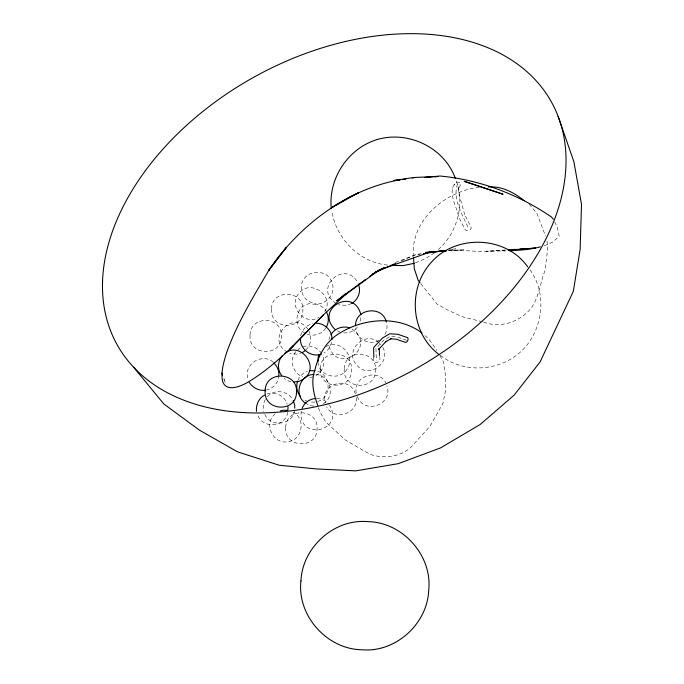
<?xml version="1.0" encoding="UTF-8"?>
<svg xmlns="http://www.w3.org/2000/svg" width="684" height="684" viewBox="0 0 684 684"><rect width="100%" height="100%" fill="white"/><g stroke="black" fill="none" stroke-linecap="round" stroke-linejoin="round"><path stroke-width="0.51" stroke-dasharray="3.42 2.56" d="M356.202 392.984C353.081 376.268 377.961 367.727 385.819 382.809M356.184 397.532C358.51 413.871 334.091 421.31 326.584 406.715M278.807 375.183C278.91 382.194 273.326 388.709 266.478 390.025M301.174 411.041C297.925 441.881 345.676 430.903 329.303 404.885M360.793 317.761L360.058 322.207M454.441 184.047C448.029 194.341 456.938 206.371 458.596 216.743L465.265 229.858C467.086 231.679 471.934 229.952 471.105 227.182L464.658 214.579L464.829 214.99L458.34 191.631L458.605 187.288L458.28 188.416C464 182.876 456.921 179.482 454.142 184.68M300.644 335.81C302.08 329.868 306.765 324.729 312.879 323.583M287.827 412.307C285.45 427.226 262.382 429.253 257.697 414.906M294.582 410.768C292.196 425.679 269.128 427.705 264.452 413.367M328.97 339.615L329.927 336.87M331.808 342.376L328.465 349.285L324.062 352.935M457.613 184.056C451.876 198.54 463.017 215.597 468.677 228.653M452.415 188.357L452.688 187.784M459.922 184.919L460.212 184.295M265.332 399.482C263.289 403.073 262.562 407.587 263.827 411.529M324.789 311.562C334.972 295.881 310.271 278.345 298.882 293.368C287.571 305.936 304.568 326.405 318.958 317.402M297.916 380.364C299.558 376.123 303.115 372.857 307.373 371.335M384.921 334.408C386.964 330.817 387.691 326.302 386.426 322.361M295.847 351.636C288.913 359.784 292.778 373.43 302.867 376.875M325.738 328.046C322.053 334.185 313.999 336.537 307.338 334.365M305.868 349.96C310.818 345.369 312.118 337.597 309.168 331.578M267.427 396.626C274.267 388.726 287.861 390.735 292.863 399.636M357.356 327.285C353.825 331.432 348.173 333.707 342.761 332.723M275.259 413.803C263.118 423.251 272.822 444.626 287.938 441.727C302.473 440.257 306.21 418.283 293.026 412.196M438.35 249.523C457.493 232.628 465.317 203.422 455.698 179.533M297.831 349.635L300.242 347.976M315.914 375.67C323.053 371.771 325.909 362.161 322.284 354.962M323.335 403.628C336.049 396.31 330.278 374.593 315.606 374.558M434.425 252.918L425.2 258.791L415.162 262.93M351.576 303.568L346.172 305.466L338.529 304.773M302.798 352.286L297.395 354.184L289.751 353.491M325.935 346.617C339.102 338.332 355.928 355.449 347.438 368.462C340.82 381.416 319.633 377.004 318.009 362.794M379.09 340.256C369.83 345.822 357.005 339.281 355.492 328.739M317.718 401.44C333.065 397.002 330.714 372.276 314.897 370.754M401.388 260.903L415.077 254.893L421.267 253.55M544.242 245.812L552.339 242.273L559.23 236.339L557.323 227.276L553.843 220.128M395.463 262.476L415.077 254.893L420.284 254.115M302.909 346.771C310.014 344.308 318.103 347.652 321.942 353.979M313.255 376.884L308.766 377.636M267.076 393.967C275.053 391.162 284.895 395.874 287.135 404.116M479.279 187.356C445.66 190.768 410.374 220.308 413.384 256.269M449.456 249.754L455.706 248.822L451.526 249.309M411.614 178.892L413.717 178.695M448.567 250.669L463.906 249.797L449.217 250.746M448.439 250.635L455.895 250.088L482.75 251.669L505.049 250.267M505.185 250.002L486.307 251.182L505.929 250.917M314.973 402.124L310.185 402.021M387.537 265.101C359.382 262.399 335.878 238.459 331.791 210.723M316.948 398.481C321.386 398.618 325.909 400.533 328.645 404.082M313.785 406.108L309.484 405.39L307.176 404.133M290.965 381.621L289.058 381.227L284.159 378.483M482.494 321.805L462.016 316.658L448.02 310.134L437.11 304.106L420.643 283.527M483.52 322.061C500.158 328.551 519.43 322.104 530.716 308.732C539.206 297.497 540.104 282.646 545.268 269.881C545.866 260.057 548.654 249.805 546.832 240.067M406.604 340.239L397.079 336.973L390.128 336.4L383.724 340.179L375.961 348.524L376.371 360.605M337.597 330.885L339.905 332.142M305.021 400.183L307.33 401.44M336.229 303.516C311.836 288.229 346.07 257.911 358.288 283.843M378.739 342.436C364.786 329.902 343.616 351.49 356.732 364.982C367.941 379.8 392.274 362.631 382.493 346.891M352.072 329.107C378.406 346.959 336.896 376.08 328.799 345.232M305.03 333.108C291.846 327.02 295.582 305.047 310.117 303.576C324.498 307.381 338.332 294.385 331.022 280.158C324.447 267.718 303.978 270.753 301.576 284.724C300.473 291.358 303.422 298.78 309.638 301.798C315.649 304.158 323.002 305.004 326.413 311.468M287.442 352.234C264.041 338.717 294.719 307.638 308.826 330.603M273.241 362.212C261.887 351.978 242.375 365.196 248.241 379.423M440.376 355.329C465.3 375.08 504.356 371.061 525.218 347.164C544.028 325.362 546.918 290.315 528.245 267.624M424.986 335.656L428.859 339.136L436.905 350.319M379.338 343.12L380.518 344.497M529.117 204.208L536.94 213.374L545.516 236.066M439.846 355.483L443.283 361.511L445.267 373.823L445.429 391.154L442.984 403.278L429.979 426.38L409.494 448.781L402.936 452.808L395.343 455.561L387.238 456.852L379.158 456.604L371.668 454.834L365.273 451.645L345.292 439.923L325.746 422.028L319.616 411.272L318.393 407.39M357.407 396.54C364.144 415.376 393.941 404.458 386.845 385.742M355.338 393.958C349.815 374.601 319.308 383.767 325.276 402.919M224.001 379.227L225.156 382.527L223.882 378.765M379.509 356.45C382.484 363.136 371.061 365.495 373.857 356.98M250.045 335.348C248.429 355.928 281.372 357.416 281.398 336.69C283.005 316.119 250.062 314.631 250.045 335.348M271.505 309.134C269.889 329.714 302.832 331.201 302.858 310.476C304.466 289.905 271.522 288.417 271.505 309.134M285.715 427.603C284.108 448.182 317.051 449.67 317.068 428.945C318.684 408.365 285.741 406.886 285.715 427.603M320.197 368.95C318.582 389.529 351.533 391.017 351.55 370.292C353.166 349.712 320.215 348.224 320.197 368.95M344.223 369.112C342.616 389.683 375.559 391.171 375.576 370.446C377.192 349.875 344.249 348.387 344.223 369.112"/><path stroke-width="1.03" d="M256.491 411.358C255.833 405.013 258.68 398.31 264.409 395.181M278.807 375.183C279.269 370.574 277.088 366.068 273.831 362.896M287.921 409.69L288.007 406.689M294.676 408.151L294.753 405.15L293.205 400.619M300.55 338.418C299.481 349.096 311.408 357.852 321.403 354.15M318.043 361.793L318.188 357.176L319.146 354.432M331.902 339.76C332.775 330.526 323.831 322.215 314.674 323.318M331.295 208.757C327.756 174.753 353.457 140.87 387.965 137.416C416.334 134.38 445.9 151.403 455.356 178.55M355.577 325.738C354.902 308.698 382.091 304.961 386.135 321.497M297.6 381.27C295.821 386.4 296.899 392.633 300.652 396.634M326.217 327.32C328.876 322.814 328.961 317.145 326.755 312.451M302.131 408.297C304.303 402.671 310.014 398.567 316.068 398.516M379.039 348.789L378.679 349.362L386.161 341.325L385.69 341.769L391.145 338.554L390.41 338.751L396.13 339.178L405.261 342.308C407.348 342.658 408.964 339.144 407.604 337.631L397.643 334.237L389.615 333.826L382.553 337.99L374.114 347.002L373.575 348.19L373.857 356.98M282.03 355.988C277.576 361.511 277.191 370.087 281.714 375.627M330.885 334.895C334.425 328.311 342.804 325.541 349.763 327.85M348.318 292L323.387 314.871L292.513 346.591C279.055 359.451 264.956 371.839 249.01 381.561C242.059 385.81 226.293 393.138 222.565 381.244C220.65 371.609 223.805 362.152 226.515 353.012C236.801 323.788 253.071 297.301 268.59 270.659L269.676 268.88C300.225 224.839 346.848 189.271 400.277 179.712M323.387 314.871L289.819 349.242L293.556 345.523M304.517 378.363C320.052 366.291 300.156 340.923 284.826 353.44M345.608 293.598L336.665 300.909L379.21 270.035L382.758 268.282M344.095 295.385L365.547 279.491M369.839 276.31L374.994 272.497L384.254 267.701M351.576 303.568C357.971 300.045 361.272 291.641 358.63 284.818M302.798 352.286L305.209 350.627M303.713 378.919L299.438 381.236L294.077 382.023M374.832 272.668L379.21 270.035L430.33 251.968L445.241 250.874M372.199 274.25L384.246 267.812M374.994 272.497L395.523 263.485M540.394 246.821C530.211 249.686 519.515 250.25 508.999 250.763M280.337 410.93L283.073 410.246L287.861 410.349M414.248 263.306L403.141 265.623L390.607 265.383M423.413 253.644L443.206 250.686M430.595 251.738L433.733 251.379M429.372 252.071L425.559 252.482L446.481 250.831M402.38 179.516L405.526 179.225M424.422 177.455L439.915 176.01C479.817 179.721 518.438 194.427 551.441 216.999L553.407 219.231M400.046 179.952L393.736 180.525L413.529 177.507L437.905 176.489L434.75 176.771M426.337 177.541L430.544 177.156M430.33 251.968L446.071 250.951M509.375 249.737L515.668 249.344M519.866 249.079L527.202 248.617M530.348 248.42L535.589 248.087L508.229 250.07M310.108 370.651L314.897 370.754M314.016 374.524C298.993 374.131 293.239 396.609 306.312 403.628M265.563 390.248C259.091 391.145 252.678 387.837 249.267 382.356M488.461 187.014C501.748 185.817 513.941 192.563 524.047 200.566M438.624 354.209C410.691 332.92 407.51 288.93 430.783 262.913C455.356 233.971 505.886 235.561 527.638 266.811M421.891 332.869C396.652 314.289 359.664 318.393 335.057 336.254C324.378 344.599 317.974 356.783 314.973 369.822C310.604 381.655 313.631 394.027 317.778 405.441M335.006 329.397C314.144 308.843 353.996 286.288 360.87 314.76M133.568 367.171L163.784 403.928L199.377 430.099L237.536 451.842L279.115 465.214L316.23 468.925L355.757 470.857L398.182 463.684L440.599 447.883L480.117 424.533L514.052 395.224L540.086 361.964L573.32 291.393L580.143 249.429L581.52 204.336L573.867 161.663L558.118 116.357A248.754 166.768 -29.3 0 0 170.316 141.16A248.754 166.768 -29.3 0 0 274.344 412.435A248.754 166.768 -29.3 0 0 558.118 116.357M420.01 282.68L418.095 280.166L414.316 268.718L413.461 257.304M222.608 375.003L221.967 373.122L222.548 374.883M379.244 348.541L379.475 355.466M265.136 390.923C263.52 411.503 296.471 412.991 296.488 392.265C298.096 371.686 265.153 370.198 265.136 390.923M300.943 581.015C296.984 615.711 327.08 649.33 361.921 649.757C395.591 652.818 427.414 623.842 428.697 590.369C432.656 555.682 402.56 522.054 367.718 521.635C334.048 518.575 302.225 547.551 300.943 581.015M277.482 258.68L268.59 270.659L286.391 247.334L277.482 258.68M349.396 197.248L332.091 207.338L358.536 192.717L349.396 197.248M484.691 188.117L464.171 181.303L503.073 194.273L484.691 188.117"/></g></svg>
